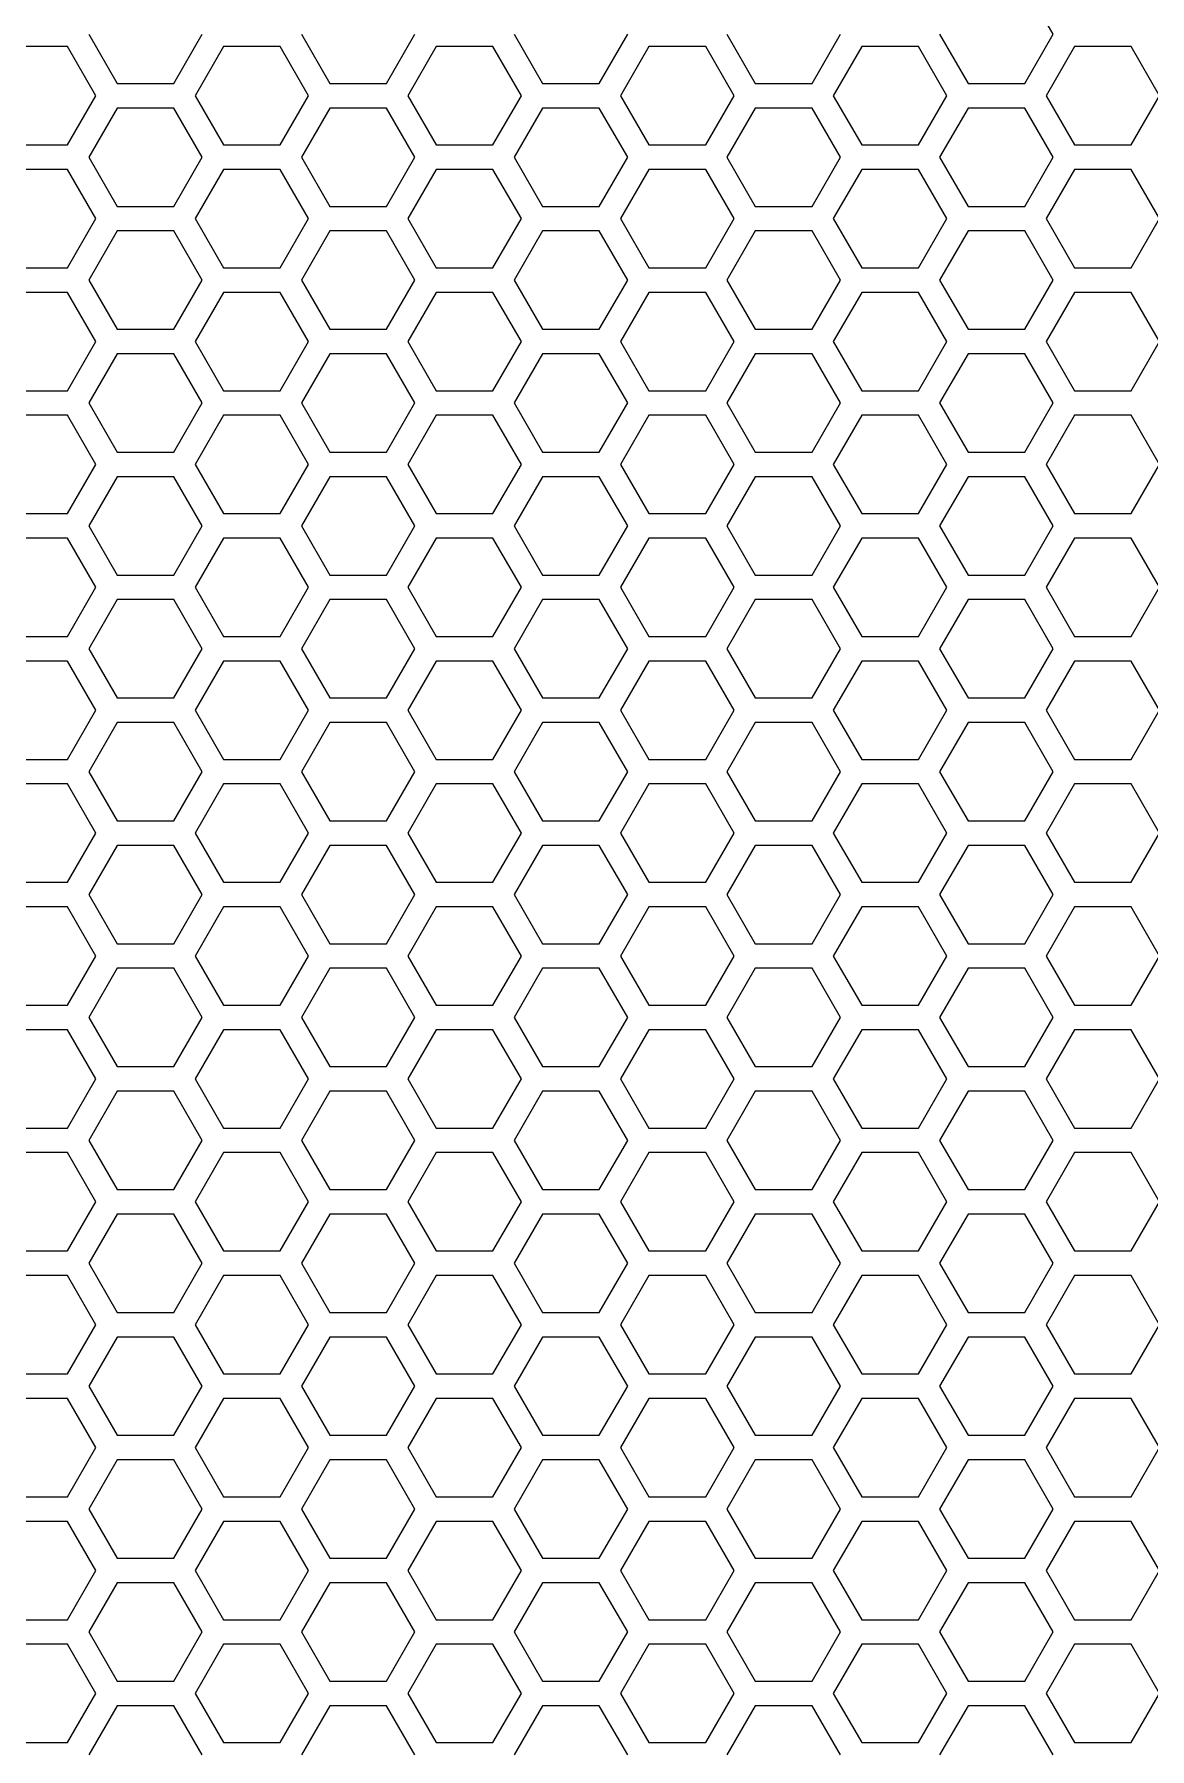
# Model space of a CAD drawing. Header units: millimetres. Extents: x 0 to 62, y -17 to 201.
# Drawn here: x 22.8 to 31.88, y 50.65 to 64.6 of the extents above; entities that cross this region are included whole.
import ezdxf

# ---------------------------------------------------------------- set-up
doc = ezdxf.new("R2010")
doc.units = ezdxf.units.MM

msp = doc.modelspace()

# ---------------------------------------------------------------- linework, layer by layer
at = {"color": 0, "lineweight": 18}
for p, q in [((31.096, 64.6), (30.865, 65)), ((23.244, 64.6), (23.475, 64.2)), ((23.937, 64.2), (24.168, 64.6)), ((24.976, 64.6), (25.207, 64.2)), ((25.669, 64.2), (25.9, 64.6)), ((26.708, 64.6), (26.939, 64.2)), ((27.401, 64.2), (27.632, 64.6)), ((28.44, 64.6), (28.671, 64.2)), ((29.133, 64.2), (29.364, 64.6)), ((30.172, 64.6), (30.403, 64.2)), ((30.865, 64.2), (31.096, 64.6)), ((23.071, 64.5), (22.609, 64.5)), ((23.302, 64.1), (23.071, 64.5)), ((24.341, 64.5), (24.11, 64.1)), ((24.803, 64.5), (24.341, 64.5)), ((25.034, 64.1), (24.803, 64.5)), ((26.073, 64.5), (25.842, 64.1)), ((26.535, 64.5), (26.073, 64.5)), ((26.766, 64.1), (26.535, 64.5)), ((27.805, 64.5), (27.574, 64.1)), ((28.267, 64.5), (27.805, 64.5)), ((28.498, 64.1), (28.267, 64.5)), ((29.537, 64.5), (29.306, 64.1)), ((29.999, 64.5), (29.537, 64.5)), ((30.23, 64.1), (29.999, 64.5)), ((31.269, 64.5), (31.038, 64.1)), ((31.731, 64.5), (31.269, 64.5)), ((31.962, 64.1), (31.731, 64.5)), ((23.475, 64.2), (23.937, 64.2)), ((25.207, 64.2), (25.669, 64.2)), ((26.939, 64.2), (27.401, 64.2)), ((28.671, 64.2), (29.133, 64.2)), ((30.403, 64.2), (30.865, 64.2)), ((23.071, 63.7), (23.302, 64.1)), ((24.11, 64.1), (24.341, 63.7)), ((24.803, 63.7), (25.034, 64.1)), ((25.842, 64.1), (26.073, 63.7)), ((26.535, 63.7), (26.766, 64.1)), ((27.574, 64.1), (27.805, 63.7)), ((28.267, 63.7), (28.498, 64.1)), ((29.306, 64.1), (29.537, 63.7)), ((29.999, 63.7), (30.23, 64.1)), ((31.038, 64.1), (31.269, 63.7)), ((31.731, 63.7), (31.962, 64.1)), ((23.475, 64), (23.244, 63.6)), ((23.937, 64), (23.475, 64)), ((24.168, 63.6), (23.937, 64)), ((25.207, 64), (24.976, 63.6)), ((25.669, 64), (25.207, 64)), ((25.9, 63.6), (25.669, 64)), ((26.939, 64), (26.708, 63.6)), ((27.401, 64), (26.939, 64)), ((27.632, 63.6), (27.401, 64)), ((28.671, 64), (28.44, 63.6)), ((29.133, 64), (28.671, 64)), ((29.364, 63.6), (29.133, 64)), ((30.403, 64), (30.172, 63.6)), ((30.865, 64), (30.403, 64)), ((31.096, 63.6), (30.865, 64)), ((22.609, 63.7), (23.071, 63.7)), ((24.341, 63.7), (24.803, 63.7)), ((26.073, 63.7), (26.535, 63.7)), ((27.805, 63.7), (28.267, 63.7)), ((29.537, 63.7), (29.999, 63.7)), ((31.269, 63.7), (31.731, 63.7)), ((23.071, 63.5), (22.609, 63.5)), ((23.302, 63.1), (23.071, 63.5)), ((23.244, 63.6), (23.475, 63.2)), ((23.937, 63.2), (24.168, 63.6)), ((24.341, 63.5), (24.11, 63.1)), ((24.803, 63.5), (24.341, 63.5)), ((25.034, 63.1), (24.803, 63.5)), ((24.976, 63.6), (25.207, 63.2)), ((25.669, 63.2), (25.9, 63.6)), ((26.073, 63.5), (25.842, 63.1)), ((26.535, 63.5), (26.073, 63.5)), ((26.766, 63.1), (26.535, 63.5)), ((26.708, 63.6), (26.939, 63.2)), ((27.401, 63.2), (27.632, 63.6)), ((27.805, 63.5), (27.574, 63.1)), ((28.267, 63.5), (27.805, 63.5)), ((28.498, 63.1), (28.267, 63.5)), ((28.44, 63.6), (28.671, 63.2)), ((29.133, 63.2), (29.364, 63.6)), ((29.537, 63.5), (29.306, 63.1)), ((29.999, 63.5), (29.537, 63.5)), ((30.23, 63.1), (29.999, 63.5)), ((30.172, 63.6), (30.403, 63.2)), ((30.865, 63.2), (31.096, 63.6)), ((31.269, 63.5), (31.038, 63.1)), ((31.731, 63.5), (31.269, 63.5)), ((31.962, 63.1), (31.731, 63.5)), ((23.475, 63.2), (23.937, 63.2)), ((25.207, 63.2), (25.669, 63.2)), ((26.939, 63.2), (27.401, 63.2)), ((28.671, 63.2), (29.133, 63.2)), ((30.403, 63.2), (30.865, 63.2)), ((23.071, 62.7), (23.302, 63.1)), ((24.11, 63.1), (24.341, 62.7)), ((24.803, 62.7), (25.034, 63.1)), ((25.842, 63.1), (26.073, 62.7)), ((26.535, 62.7), (26.766, 63.1)), ((27.574, 63.1), (27.805, 62.7)), ((28.267, 62.7), (28.498, 63.1)), ((29.306, 63.1), (29.537, 62.7)), ((29.999, 62.7), (30.23, 63.1)), ((31.038, 63.1), (31.269, 62.7)), ((31.731, 62.7), (31.962, 63.1)), ((23.475, 63), (23.244, 62.6)), ((23.937, 63), (23.475, 63)), ((24.168, 62.6), (23.937, 63)), ((25.207, 63), (24.976, 62.6)), ((25.669, 63), (25.207, 63)), ((25.9, 62.6), (25.669, 63)), ((26.939, 63), (26.708, 62.6)), ((27.401, 63), (26.939, 63)), ((27.632, 62.6), (27.401, 63)), ((28.671, 63), (28.44, 62.6)), ((29.133, 63), (28.671, 63)), ((29.364, 62.6), (29.133, 63)), ((30.403, 63), (30.172, 62.6)), ((30.865, 63), (30.403, 63)), ((31.096, 62.6), (30.865, 63)), ((22.609, 62.7), (23.071, 62.7)), ((24.341, 62.7), (24.803, 62.7)), ((26.073, 62.7), (26.535, 62.7)), ((27.805, 62.7), (28.267, 62.7)), ((29.537, 62.7), (29.999, 62.7)), ((31.269, 62.7), (31.731, 62.7)), ((23.071, 62.5), (22.609, 62.5)), ((23.302, 62.1), (23.071, 62.5)), ((23.244, 62.6), (23.475, 62.2)), ((23.937, 62.2), (24.168, 62.6)), ((24.341, 62.5), (24.11, 62.1)), ((24.803, 62.5), (24.341, 62.5)), ((25.034, 62.1), (24.803, 62.5)), ((24.976, 62.6), (25.207, 62.2)), ((25.669, 62.2), (25.9, 62.6)), ((26.073, 62.5), (25.842, 62.1)), ((26.535, 62.5), (26.073, 62.5)), ((26.766, 62.1), (26.535, 62.5)), ((26.708, 62.6), (26.939, 62.2)), ((27.401, 62.2), (27.632, 62.6)), ((27.805, 62.5), (27.574, 62.1)), ((28.267, 62.5), (27.805, 62.5)), ((28.498, 62.1), (28.267, 62.5)), ((28.44, 62.6), (28.671, 62.2)), ((29.133, 62.2), (29.364, 62.6)), ((29.537, 62.5), (29.306, 62.1)), ((29.999, 62.5), (29.537, 62.5)), ((30.23, 62.1), (29.999, 62.5)), ((30.172, 62.6), (30.403, 62.2)), ((30.865, 62.2), (31.096, 62.6)), ((31.269, 62.5), (31.038, 62.1)), ((31.731, 62.5), (31.269, 62.5)), ((31.962, 62.1), (31.731, 62.5)), ((23.071, 61.7), (23.302, 62.1)), ((23.475, 62.2), (23.937, 62.2)), ((24.11, 62.1), (24.341, 61.7)), ((24.803, 61.7), (25.034, 62.1)), ((25.207, 62.2), (25.669, 62.2)), ((25.842, 62.1), (26.073, 61.7)), ((26.535, 61.7), (26.766, 62.1)), ((26.939, 62.2), (27.401, 62.2)), ((27.574, 62.1), (27.805, 61.7)), ((28.267, 61.7), (28.498, 62.1)), ((28.671, 62.2), (29.133, 62.2)), ((29.306, 62.1), (29.537, 61.7)), ((29.999, 61.7), (30.23, 62.1)), ((30.403, 62.2), (30.865, 62.2)), ((31.038, 62.1), (31.269, 61.7)), ((31.731, 61.7), (31.962, 62.1)), ((23.475, 62), (23.244, 61.6)), ((23.937, 62), (23.475, 62)), ((24.168, 61.6), (23.937, 62)), ((25.207, 62), (24.976, 61.6)), ((25.669, 62), (25.207, 62)), ((25.9, 61.6), (25.669, 62)), ((26.939, 62), (26.708, 61.6)), ((27.401, 62), (26.939, 62)), ((27.632, 61.6), (27.401, 62)), ((28.671, 62), (28.44, 61.6)), ((29.133, 62), (28.671, 62)), ((29.364, 61.6), (29.133, 62)), ((30.403, 62), (30.172, 61.6)), ((30.865, 62), (30.403, 62)), ((31.096, 61.6), (30.865, 62)), ((22.609, 61.7), (23.071, 61.7)), ((24.341, 61.7), (24.803, 61.7)), ((26.073, 61.7), (26.535, 61.7)), ((27.805, 61.7), (28.267, 61.7)), ((29.537, 61.7), (29.999, 61.7)), ((31.269, 61.7), (31.731, 61.7)), ((23.244, 61.6), (23.475, 61.2)), ((23.937, 61.2), (24.168, 61.6)), ((24.976, 61.6), (25.207, 61.2)), ((25.669, 61.2), (25.9, 61.6)), ((26.708, 61.6), (26.939, 61.2)), ((27.401, 61.2), (27.632, 61.6)), ((28.44, 61.6), (28.671, 61.2)), ((29.133, 61.2), (29.364, 61.6)), ((30.172, 61.6), (30.403, 61.2)), ((30.865, 61.2), (31.096, 61.6)), ((23.071, 61.5), (22.609, 61.5)), ((23.302, 61.1), (23.071, 61.5)), ((24.341, 61.5), (24.11, 61.1)), ((24.803, 61.5), (24.341, 61.5)), ((25.034, 61.1), (24.803, 61.5)), ((26.073, 61.5), (25.842, 61.1)), ((26.535, 61.5), (26.073, 61.5)), ((26.766, 61.1), (26.535, 61.5)), ((27.805, 61.5), (27.574, 61.1)), ((28.267, 61.5), (27.805, 61.5)), ((28.498, 61.1), (28.267, 61.5)), ((29.537, 61.5), (29.306, 61.1)), ((29.999, 61.5), (29.537, 61.5)), ((30.23, 61.1), (29.999, 61.5)), ((31.269, 61.5), (31.038, 61.1)), ((31.731, 61.5), (31.269, 61.5)), ((31.962, 61.1), (31.731, 61.5)), ((23.475, 61.2), (23.937, 61.2)), ((25.207, 61.2), (25.669, 61.2)), ((26.939, 61.2), (27.401, 61.2)), ((28.671, 61.2), (29.133, 61.2)), ((30.403, 61.2), (30.865, 61.2)), ((23.071, 60.7), (23.302, 61.1)), ((23.475, 61), (23.244, 60.6)), ((23.937, 61), (23.475, 61)), ((24.168, 60.6), (23.937, 61)), ((24.11, 61.1), (24.341, 60.7)), ((24.803, 60.7), (25.034, 61.1)), ((25.207, 61), (24.976, 60.6)), ((25.669, 61), (25.207, 61)), ((25.9, 60.6), (25.669, 61)), ((25.842, 61.1), (26.073, 60.7)), ((26.535, 60.7), (26.766, 61.1)), ((26.939, 61), (26.708, 60.6)), ((27.401, 61), (26.939, 61)), ((27.632, 60.6), (27.401, 61)), ((27.574, 61.1), (27.805, 60.7)), ((28.267, 60.7), (28.498, 61.1)), ((28.671, 61), (28.44, 60.6)), ((29.133, 61), (28.671, 61)), ((29.364, 60.6), (29.133, 61)), ((29.306, 61.1), (29.537, 60.7)), ((29.999, 60.7), (30.23, 61.1)), ((30.403, 61), (30.172, 60.6)), ((30.865, 61), (30.403, 61)), ((31.096, 60.6), (30.865, 61)), ((31.038, 61.1), (31.269, 60.7)), ((31.731, 60.7), (31.962, 61.1)), ((22.609, 60.7), (23.071, 60.7)), ((24.341, 60.7), (24.803, 60.7)), ((26.073, 60.7), (26.535, 60.7)), ((27.805, 60.7), (28.267, 60.7)), ((29.537, 60.7), (29.999, 60.7)), ((31.269, 60.7), (31.731, 60.7)), ((23.244, 60.6), (23.475, 60.2)), ((23.937, 60.2), (24.168, 60.6)), ((24.976, 60.6), (25.207, 60.2)), ((25.669, 60.2), (25.9, 60.6)), ((26.708, 60.6), (26.939, 60.2)), ((27.401, 60.2), (27.632, 60.6)), ((28.44, 60.6), (28.671, 60.2)), ((29.133, 60.2), (29.364, 60.6)), ((30.172, 60.6), (30.403, 60.2)), ((30.865, 60.2), (31.096, 60.6)), ((23.071, 60.5), (22.609, 60.5)), ((23.302, 60.1), (23.071, 60.5)), ((24.341, 60.5), (24.11, 60.1)), ((24.803, 60.5), (24.341, 60.5)), ((25.034, 60.1), (24.803, 60.5)), ((26.073, 60.5), (25.842, 60.1)), ((26.535, 60.5), (26.073, 60.5)), ((26.766, 60.1), (26.535, 60.5)), ((27.805, 60.5), (27.574, 60.1)), ((28.267, 60.5), (27.805, 60.5)), ((28.498, 60.1), (28.267, 60.5)), ((29.537, 60.5), (29.306, 60.1)), ((29.999, 60.5), (29.537, 60.5)), ((30.23, 60.1), (29.999, 60.5)), ((31.269, 60.5), (31.038, 60.1)), ((31.731, 60.5), (31.269, 60.5)), ((31.962, 60.1), (31.731, 60.5)), ((23.475, 60.2), (23.937, 60.2)), ((25.207, 60.2), (25.669, 60.2)), ((26.939, 60.2), (27.401, 60.2)), ((28.671, 60.2), (29.133, 60.2)), ((30.403, 60.2), (30.865, 60.2)), ((23.071, 59.7), (23.302, 60.1)), ((23.475, 60), (23.244, 59.6)), ((23.937, 60), (23.475, 60)), ((24.168, 59.6), (23.937, 60)), ((24.11, 60.1), (24.341, 59.7)), ((24.803, 59.7), (25.034, 60.1)), ((25.207, 60), (24.976, 59.6)), ((25.669, 60), (25.207, 60)), ((25.9, 59.6), (25.669, 60)), ((25.842, 60.1), (26.073, 59.7)), ((26.535, 59.7), (26.766, 60.1)), ((26.939, 60), (26.708, 59.6)), ((27.401, 60), (26.939, 60)), ((27.632, 59.6), (27.401, 60)), ((27.574, 60.1), (27.805, 59.7)), ((28.267, 59.7), (28.498, 60.1)), ((28.671, 60), (28.44, 59.6)), ((29.133, 60), (28.671, 60)), ((29.364, 59.6), (29.133, 60)), ((29.306, 60.1), (29.537, 59.7)), ((29.999, 59.7), (30.23, 60.1)), ((30.403, 60), (30.172, 59.6)), ((30.865, 60), (30.403, 60)), ((31.096, 59.6), (30.865, 60)), ((31.038, 60.1), (31.269, 59.7)), ((31.731, 59.7), (31.962, 60.1)), ((22.609, 59.7), (23.071, 59.7)), ((23.244, 59.6), (23.475, 59.2)), ((23.937, 59.2), (24.168, 59.6)), ((24.341, 59.7), (24.803, 59.7)), ((24.976, 59.6), (25.207, 59.2)), ((25.669, 59.2), (25.9, 59.6)), ((26.073, 59.7), (26.535, 59.7)), ((26.708, 59.6), (26.939, 59.2)), ((27.401, 59.2), (27.632, 59.6)), ((27.805, 59.7), (28.267, 59.7)), ((28.44, 59.6), (28.671, 59.2)), ((29.133, 59.2), (29.364, 59.6)), ((29.537, 59.7), (29.999, 59.7)), ((30.172, 59.6), (30.403, 59.2)), ((30.865, 59.2), (31.096, 59.6)), ((31.269, 59.7), (31.731, 59.7)), ((23.071, 59.5), (22.609, 59.5)), ((23.302, 59.1), (23.071, 59.5)), ((24.341, 59.5), (24.11, 59.1)), ((24.803, 59.5), (24.341, 59.5)), ((25.034, 59.1), (24.803, 59.5)), ((26.073, 59.5), (25.842, 59.1)), ((26.535, 59.5), (26.073, 59.5)), ((26.766, 59.1), (26.535, 59.5)), ((27.805, 59.5), (27.574, 59.1)), ((28.267, 59.5), (27.805, 59.5)), ((28.498, 59.1), (28.267, 59.5)), ((29.537, 59.5), (29.306, 59.1)), ((29.999, 59.5), (29.537, 59.5)), ((30.23, 59.1), (29.999, 59.5)), ((31.269, 59.5), (31.038, 59.1)), ((31.731, 59.5), (31.269, 59.5)), ((31.962, 59.1), (31.731, 59.5)), ((23.475, 59.2), (23.937, 59.2)), ((25.207, 59.2), (25.669, 59.2)), ((26.939, 59.2), (27.401, 59.2)), ((28.671, 59.2), (29.133, 59.2)), ((30.403, 59.2), (30.865, 59.2)), ((23.071, 58.7), (23.302, 59.1)), ((24.11, 59.1), (24.341, 58.7)), ((24.803, 58.7), (25.034, 59.1)), ((25.842, 59.1), (26.073, 58.7)), ((26.535, 58.7), (26.766, 59.1)), ((27.574, 59.1), (27.805, 58.7)), ((28.267, 58.7), (28.498, 59.1)), ((29.306, 59.1), (29.537, 58.7)), ((29.999, 58.7), (30.23, 59.1)), ((31.038, 59.1), (31.269, 58.7)), ((31.731, 58.7), (31.962, 59.1)), ((23.475, 59), (23.244, 58.6)), ((23.937, 59), (23.475, 59)), ((24.168, 58.6), (23.937, 59)), ((25.207, 59), (24.976, 58.6)), ((25.669, 59), (25.207, 59)), ((25.9, 58.6), (25.669, 59)), ((26.939, 59), (26.708, 58.6)), ((27.401, 59), (26.939, 59)), ((27.632, 58.6), (27.401, 59)), ((28.671, 59), (28.44, 58.6)), ((29.133, 59), (28.671, 59)), ((29.364, 58.6), (29.133, 59)), ((30.403, 59), (30.172, 58.6)), ((30.865, 59), (30.403, 59)), ((31.096, 58.6), (30.865, 59)), ((22.609, 58.7), (23.071, 58.7)), ((23.244, 58.6), (23.475, 58.2)), ((23.937, 58.2), (24.168, 58.6)), ((24.341, 58.7), (24.803, 58.7)), ((24.976, 58.6), (25.207, 58.2)), ((25.669, 58.2), (25.9, 58.6)), ((26.073, 58.7), (26.535, 58.7)), ((26.708, 58.6), (26.939, 58.2)), ((27.401, 58.2), (27.632, 58.6)), ((27.805, 58.7), (28.267, 58.7)), ((28.44, 58.6), (28.671, 58.2)), ((29.133, 58.2), (29.364, 58.6)), ((29.537, 58.7), (29.999, 58.7)), ((30.172, 58.6), (30.403, 58.2)), ((30.865, 58.2), (31.096, 58.6)), ((31.269, 58.7), (31.731, 58.7)), ((23.071, 58.5), (22.609, 58.5)), ((23.302, 58.1), (23.071, 58.5)), ((24.341, 58.5), (24.11, 58.1)), ((24.803, 58.5), (24.341, 58.5)), ((25.034, 58.1), (24.803, 58.5)), ((26.073, 58.5), (25.842, 58.1)), ((26.535, 58.5), (26.073, 58.5)), ((26.766, 58.1), (26.535, 58.5)), ((27.805, 58.5), (27.574, 58.1)), ((28.267, 58.5), (27.805, 58.5)), ((28.498, 58.1), (28.267, 58.5)), ((29.537, 58.5), (29.306, 58.1)), ((29.999, 58.5), (29.537, 58.5)), ((30.23, 58.1), (29.999, 58.5)), ((31.269, 58.5), (31.038, 58.1)), ((31.731, 58.5), (31.269, 58.5)), ((31.962, 58.1), (31.731, 58.5)), ((23.475, 58.2), (23.937, 58.2)), ((25.207, 58.2), (25.669, 58.2)), ((26.939, 58.2), (27.401, 58.2)), ((28.671, 58.2), (29.133, 58.2)), ((30.403, 58.2), (30.865, 58.2)), ((23.071, 57.7), (23.302, 58.1)), ((24.11, 58.1), (24.341, 57.7)), ((24.803, 57.7), (25.034, 58.1)), ((25.842, 58.1), (26.073, 57.7)), ((26.535, 57.7), (26.766, 58.1)), ((27.574, 58.1), (27.805, 57.7)), ((28.267, 57.7), (28.498, 58.1)), ((29.306, 58.1), (29.537, 57.7)), ((29.999, 57.7), (30.23, 58.1)), ((31.038, 58.1), (31.269, 57.7)), ((31.731, 57.7), (31.962, 58.1)), ((23.475, 58), (23.244, 57.6)), ((23.937, 58), (23.475, 58)), ((24.168, 57.6), (23.937, 58)), ((25.207, 58), (24.976, 57.6)), ((25.669, 58), (25.207, 58)), ((25.9, 57.6), (25.669, 58)), ((26.939, 58), (26.708, 57.6)), ((27.401, 58), (26.939, 58)), ((27.632, 57.6), (27.401, 58)), ((28.671, 58), (28.44, 57.6)), ((29.133, 58), (28.671, 58)), ((29.364, 57.6), (29.133, 58)), ((30.403, 58), (30.172, 57.6)), ((30.865, 58), (30.403, 58)), ((31.096, 57.6), (30.865, 58)), ((22.609, 57.7), (23.071, 57.7)), ((24.341, 57.7), (24.803, 57.7)), ((26.073, 57.7), (26.535, 57.7)), ((27.805, 57.7), (28.267, 57.7)), ((29.537, 57.7), (29.999, 57.7)), ((31.269, 57.7), (31.731, 57.7)), ((23.071, 57.5), (22.609, 57.5)), ((23.302, 57.1), (23.071, 57.5)), ((23.244, 57.6), (23.475, 57.2)), ((23.937, 57.2), (24.168, 57.6)), ((24.341, 57.5), (24.11, 57.1)), ((24.803, 57.5), (24.341, 57.5)), ((25.034, 57.1), (24.803, 57.5)), ((24.976, 57.6), (25.207, 57.2)), ((25.669, 57.2), (25.9, 57.6)), ((26.073, 57.5), (25.842, 57.1)), ((26.535, 57.5), (26.073, 57.5)), ((26.766, 57.1), (26.535, 57.5)), ((26.708, 57.6), (26.939, 57.2)), ((27.401, 57.2), (27.632, 57.6)), ((27.805, 57.5), (27.574, 57.1)), ((28.267, 57.5), (27.805, 57.5)), ((28.498, 57.1), (28.267, 57.5)), ((28.44, 57.6), (28.671, 57.2)), ((29.133, 57.2), (29.364, 57.6)), ((29.537, 57.5), (29.306, 57.1)), ((29.999, 57.5), (29.537, 57.5)), ((30.23, 57.1), (29.999, 57.5)), ((30.172, 57.6), (30.403, 57.2)), ((30.865, 57.2), (31.096, 57.6)), ((31.269, 57.5), (31.038, 57.1)), ((31.731, 57.5), (31.269, 57.5)), ((31.962, 57.1), (31.731, 57.5)), ((23.475, 57.2), (23.937, 57.2)), ((25.207, 57.2), (25.669, 57.2)), ((26.939, 57.2), (27.401, 57.2)), ((28.671, 57.2), (29.133, 57.2)), ((30.403, 57.2), (30.865, 57.2)), ((23.071, 56.7), (23.302, 57.1)), ((24.11, 57.1), (24.341, 56.7)), ((24.803, 56.7), (25.034, 57.1)), ((25.842, 57.1), (26.073, 56.7)), ((26.535, 56.7), (26.766, 57.1)), ((27.574, 57.1), (27.805, 56.7)), ((28.267, 56.7), (28.498, 57.1)), ((29.306, 57.1), (29.537, 56.7)), ((29.999, 56.7), (30.23, 57.1)), ((31.038, 57.1), (31.269, 56.7)), ((31.731, 56.7), (31.962, 57.1)), ((23.475, 57), (23.244, 56.6)), ((23.937, 57), (23.475, 57)), ((24.168, 56.6), (23.937, 57)), ((25.207, 57), (24.976, 56.6)), ((25.669, 57), (25.207, 57)), ((25.9, 56.6), (25.669, 57)), ((26.939, 57), (26.708, 56.6)), ((27.401, 57), (26.939, 57)), ((27.632, 56.6), (27.401, 57)), ((28.671, 57), (28.44, 56.6)), ((29.133, 57), (28.671, 57)), ((29.364, 56.6), (29.133, 57)), ((30.403, 57), (30.172, 56.6)), ((30.865, 57), (30.403, 57)), ((31.096, 56.6), (30.865, 57)), ((22.609, 56.7), (23.071, 56.7)), ((24.341, 56.7), (24.803, 56.7)), ((26.073, 56.7), (26.535, 56.7)), ((27.805, 56.7), (28.267, 56.7)), ((29.537, 56.7), (29.999, 56.7)), ((31.269, 56.7), (31.731, 56.7)), ((23.071, 56.5), (22.609, 56.5)), ((23.302, 56.1), (23.071, 56.5)), ((23.244, 56.6), (23.475, 56.2)), ((23.937, 56.2), (24.168, 56.6)), ((24.341, 56.5), (24.11, 56.1)), ((24.803, 56.5), (24.341, 56.5)), ((25.034, 56.1), (24.803, 56.5)), ((24.976, 56.6), (25.207, 56.2)), ((25.669, 56.2), (25.9, 56.6)), ((26.073, 56.5), (25.842, 56.1)), ((26.535, 56.5), (26.073, 56.5)), ((26.766, 56.1), (26.535, 56.5)), ((26.708, 56.6), (26.939, 56.2)), ((27.401, 56.2), (27.632, 56.6)), ((27.805, 56.5), (27.574, 56.1)), ((28.267, 56.5), (27.805, 56.5)), ((28.498, 56.1), (28.267, 56.5)), ((28.44, 56.6), (28.671, 56.2)), ((29.133, 56.2), (29.364, 56.6)), ((29.537, 56.5), (29.306, 56.1)), ((29.999, 56.5), (29.537, 56.5)), ((30.23, 56.1), (29.999, 56.5)), ((30.172, 56.6), (30.403, 56.2)), ((30.865, 56.2), (31.096, 56.6)), ((31.269, 56.5), (31.038, 56.1)), ((31.731, 56.5), (31.269, 56.5)), ((31.962, 56.1), (31.731, 56.5)), ((23.071, 55.7), (23.302, 56.1)), ((23.475, 56.2), (23.937, 56.2)), ((24.11, 56.1), (24.341, 55.7)), ((24.803, 55.7), (25.034, 56.1)), ((25.207, 56.2), (25.669, 56.2)), ((25.842, 56.1), (26.073, 55.7)), ((26.535, 55.7), (26.766, 56.1)), ((26.939, 56.2), (27.401, 56.2)), ((27.574, 56.1), (27.805, 55.7)), ((28.267, 55.7), (28.498, 56.1)), ((28.671, 56.2), (29.133, 56.2)), ((29.306, 56.1), (29.537, 55.7)), ((29.999, 55.7), (30.23, 56.1)), ((30.403, 56.2), (30.865, 56.2)), ((31.038, 56.1), (31.269, 55.7)), ((31.731, 55.7), (31.962, 56.1)), ((23.475, 56), (23.244, 55.6)), ((23.937, 56), (23.475, 56)), ((24.168, 55.6), (23.937, 56)), ((25.207, 56), (24.976, 55.6)), ((25.669, 56), (25.207, 56)), ((25.9, 55.6), (25.669, 56)), ((26.939, 56), (26.708, 55.6)), ((27.401, 56), (26.939, 56)), ((27.632, 55.6), (27.401, 56)), ((28.671, 56), (28.44, 55.6)), ((29.133, 56), (28.671, 56)), ((29.364, 55.6), (29.133, 56)), ((30.403, 56), (30.172, 55.6)), ((30.865, 56), (30.403, 56)), ((31.096, 55.6), (30.865, 56)), ((22.609, 55.7), (23.071, 55.7)), ((24.341, 55.7), (24.803, 55.7)), ((26.073, 55.7), (26.535, 55.7)), ((27.805, 55.7), (28.267, 55.7)), ((29.537, 55.7), (29.999, 55.7)), ((31.269, 55.7), (31.731, 55.7)), ((23.244, 55.6), (23.475, 55.2)), ((23.937, 55.2), (24.168, 55.6)), ((24.976, 55.6), (25.207, 55.2)), ((25.669, 55.2), (25.9, 55.6)), ((26.708, 55.6), (26.939, 55.2)), ((27.401, 55.2), (27.632, 55.6)), ((28.44, 55.6), (28.671, 55.2)), ((29.133, 55.2), (29.364, 55.6)), ((30.172, 55.6), (30.403, 55.2)), ((30.865, 55.2), (31.096, 55.6)), ((23.071, 55.5), (22.609, 55.5)), ((23.302, 55.1), (23.071, 55.5)), ((24.341, 55.5), (24.11, 55.1)), ((24.803, 55.5), (24.341, 55.5)), ((25.034, 55.1), (24.803, 55.5)), ((26.073, 55.5), (25.842, 55.1)), ((26.535, 55.5), (26.073, 55.5)), ((26.766, 55.1), (26.535, 55.5)), ((27.805, 55.5), (27.574, 55.1)), ((28.267, 55.5), (27.805, 55.5)), ((28.498, 55.1), (28.267, 55.5)), ((29.537, 55.5), (29.306, 55.1)), ((29.999, 55.5), (29.537, 55.5)), ((30.23, 55.1), (29.999, 55.5)), ((31.269, 55.5), (31.038, 55.1)), ((31.731, 55.5), (31.269, 55.5)), ((31.962, 55.1), (31.731, 55.5)), ((23.475, 55.2), (23.937, 55.2)), ((25.207, 55.2), (25.669, 55.2)), ((26.939, 55.2), (27.401, 55.2)), ((28.671, 55.2), (29.133, 55.2)), ((30.403, 55.2), (30.865, 55.2)), ((23.071, 54.7), (23.302, 55.1)), ((23.475, 55), (23.244, 54.6)), ((23.937, 55), (23.475, 55)), ((24.168, 54.6), (23.937, 55)), ((24.11, 55.1), (24.341, 54.7)), ((24.803, 54.7), (25.034, 55.1)), ((25.207, 55), (24.976, 54.6)), ((25.669, 55), (25.207, 55)), ((25.9, 54.6), (25.669, 55)), ((25.842, 55.1), (26.073, 54.7)), ((26.535, 54.7), (26.766, 55.1)), ((26.939, 55), (26.708, 54.6)), ((27.401, 55), (26.939, 55)), ((27.632, 54.6), (27.401, 55)), ((27.574, 55.1), (27.805, 54.7)), ((28.267, 54.7), (28.498, 55.1)), ((28.671, 55), (28.44, 54.6)), ((29.133, 55), (28.671, 55)), ((29.364, 54.6), (29.133, 55)), ((29.306, 55.1), (29.537, 54.7)), ((29.999, 54.7), (30.23, 55.1)), ((30.403, 55), (30.172, 54.6)), ((30.865, 55), (30.403, 55)), ((31.096, 54.6), (30.865, 55)), ((31.038, 55.1), (31.269, 54.7)), ((31.731, 54.7), (31.962, 55.1)), ((22.609, 54.7), (23.071, 54.7)), ((24.341, 54.7), (24.803, 54.7)), ((26.073, 54.7), (26.535, 54.7)), ((27.805, 54.7), (28.267, 54.7)), ((29.537, 54.7), (29.999, 54.7)), ((31.269, 54.7), (31.731, 54.7)), ((23.244, 54.6), (23.475, 54.2)), ((23.937, 54.2), (24.168, 54.6)), ((24.976, 54.6), (25.207, 54.2)), ((25.669, 54.2), (25.9, 54.6)), ((26.708, 54.6), (26.939, 54.2)), ((27.401, 54.2), (27.632, 54.6)), ((28.44, 54.6), (28.671, 54.2)), ((29.133, 54.2), (29.364, 54.6)), ((30.172, 54.6), (30.403, 54.2)), ((30.865, 54.2), (31.096, 54.6)), ((23.071, 54.5), (22.609, 54.5)), ((23.302, 54.1), (23.071, 54.5)), ((24.341, 54.5), (24.11, 54.1)), ((24.803, 54.5), (24.341, 54.5)), ((25.034, 54.1), (24.803, 54.5)), ((26.073, 54.5), (25.842, 54.1)), ((26.535, 54.5), (26.073, 54.5)), ((26.766, 54.1), (26.535, 54.5)), ((27.805, 54.5), (27.574, 54.1)), ((28.267, 54.5), (27.805, 54.5)), ((28.498, 54.1), (28.267, 54.5)), ((29.537, 54.5), (29.306, 54.1)), ((29.999, 54.5), (29.537, 54.5)), ((30.23, 54.1), (29.999, 54.5)), ((31.269, 54.5), (31.038, 54.1)), ((31.731, 54.5), (31.269, 54.5)), ((31.962, 54.1), (31.731, 54.5)), ((23.475, 54.2), (23.937, 54.2)), ((25.207, 54.2), (25.669, 54.2)), ((26.939, 54.2), (27.401, 54.2)), ((28.671, 54.2), (29.133, 54.2)), ((30.403, 54.2), (30.865, 54.2)), ((23.071, 53.7), (23.302, 54.1)), ((23.475, 54), (23.244, 53.6)), ((23.937, 54), (23.475, 54)), ((24.168, 53.6), (23.937, 54)), ((24.11, 54.1), (24.341, 53.7)), ((24.803, 53.7), (25.034, 54.1)), ((25.207, 54), (24.976, 53.6)), ((25.669, 54), (25.207, 54)), ((25.9, 53.6), (25.669, 54)), ((25.842, 54.1), (26.073, 53.7)), ((26.535, 53.7), (26.766, 54.1)), ((26.939, 54), (26.708, 53.6)), ((27.401, 54), (26.939, 54)), ((27.632, 53.6), (27.401, 54)), ((27.574, 54.1), (27.805, 53.7)), ((28.267, 53.7), (28.498, 54.1)), ((28.671, 54), (28.44, 53.6)), ((29.133, 54), (28.671, 54)), ((29.364, 53.6), (29.133, 54)), ((29.306, 54.1), (29.537, 53.7)), ((29.999, 53.7), (30.23, 54.1)), ((30.403, 54), (30.172, 53.6)), ((30.865, 54), (30.403, 54)), ((31.096, 53.6), (30.865, 54)), ((31.038, 54.1), (31.269, 53.7)), ((31.731, 53.7), (31.962, 54.1)), ((22.609, 53.7), (23.071, 53.7)), ((23.244, 53.6), (23.475, 53.2)), ((23.937, 53.2), (24.168, 53.6)), ((24.341, 53.7), (24.803, 53.7)), ((24.976, 53.6), (25.207, 53.2)), ((25.669, 53.2), (25.9, 53.6)), ((26.073, 53.7), (26.535, 53.7)), ((26.708, 53.6), (26.939, 53.2)), ((27.401, 53.2), (27.632, 53.6)), ((27.805, 53.7), (28.267, 53.7)), ((28.44, 53.6), (28.671, 53.2)), ((29.133, 53.2), (29.364, 53.6)), ((29.537, 53.7), (29.999, 53.7)), ((30.172, 53.6), (30.403, 53.2)), ((30.865, 53.2), (31.096, 53.6)), ((31.269, 53.7), (31.731, 53.7)), ((23.071, 53.5), (22.609, 53.5)), ((23.302, 53.1), (23.071, 53.5)), ((24.341, 53.5), (24.11, 53.1)), ((24.803, 53.5), (24.341, 53.5)), ((25.034, 53.1), (24.803, 53.5)), ((26.073, 53.5), (25.842, 53.1)), ((26.535, 53.5), (26.073, 53.5)), ((26.766, 53.1), (26.535, 53.5)), ((27.805, 53.5), (27.574, 53.1)), ((28.267, 53.5), (27.805, 53.5)), ((28.498, 53.1), (28.267, 53.5)), ((29.537, 53.5), (29.306, 53.1)), ((29.999, 53.5), (29.537, 53.5)), ((30.23, 53.1), (29.999, 53.5)), ((31.269, 53.5), (31.038, 53.1)), ((31.731, 53.5), (31.269, 53.5)), ((31.962, 53.1), (31.731, 53.5)), ((23.475, 53.2), (23.937, 53.2)), ((25.207, 53.2), (25.669, 53.2)), ((26.939, 53.2), (27.401, 53.2)), ((28.671, 53.2), (29.133, 53.2)), ((30.403, 53.2), (30.865, 53.2)), ((23.071, 52.7), (23.302, 53.1)), ((24.11, 53.1), (24.341, 52.7)), ((24.803, 52.7), (25.034, 53.1)), ((25.842, 53.1), (26.073, 52.7)), ((26.535, 52.7), (26.766, 53.1)), ((27.574, 53.1), (27.805, 52.7)), ((28.267, 52.7), (28.498, 53.1)), ((29.306, 53.1), (29.537, 52.7)), ((29.999, 52.7), (30.23, 53.1)), ((31.038, 53.1), (31.269, 52.7)), ((31.731, 52.7), (31.962, 53.1)), ((23.475, 53), (23.244, 52.6)), ((23.937, 53), (23.475, 53)), ((24.168, 52.6), (23.937, 53)), ((25.207, 53), (24.976, 52.6)), ((25.669, 53), (25.207, 53)), ((25.9, 52.6), (25.669, 53)), ((26.939, 53), (26.708, 52.6)), ((27.401, 53), (26.939, 53)), ((27.632, 52.6), (27.401, 53)), ((28.671, 53), (28.44, 52.6)), ((29.133, 53), (28.671, 53)), ((29.364, 52.6), (29.133, 53)), ((30.403, 53), (30.172, 52.6)), ((30.865, 53), (30.403, 53)), ((31.096, 52.6), (30.865, 53)), ((22.609, 52.7), (23.071, 52.7)), ((23.244, 52.6), (23.475, 52.2)), ((23.937, 52.2), (24.168, 52.6)), ((24.341, 52.7), (24.803, 52.7)), ((24.976, 52.6), (25.207, 52.2)), ((25.669, 52.2), (25.9, 52.6)), ((26.073, 52.7), (26.535, 52.7)), ((26.708, 52.6), (26.939, 52.2)), ((27.401, 52.2), (27.632, 52.6)), ((27.805, 52.7), (28.267, 52.7)), ((28.44, 52.6), (28.671, 52.2)), ((29.133, 52.2), (29.364, 52.6)), ((29.537, 52.7), (29.999, 52.7)), ((30.172, 52.6), (30.403, 52.2)), ((30.865, 52.2), (31.096, 52.6)), ((31.269, 52.7), (31.731, 52.7)), ((23.071, 52.5), (22.609, 52.5)), ((23.302, 52.1), (23.071, 52.5)), ((24.341, 52.5), (24.11, 52.1)), ((24.803, 52.5), (24.341, 52.5)), ((25.034, 52.1), (24.803, 52.5)), ((26.073, 52.5), (25.842, 52.1)), ((26.535, 52.5), (26.073, 52.5)), ((26.766, 52.1), (26.535, 52.5)), ((27.805, 52.5), (27.574, 52.1)), ((28.267, 52.5), (27.805, 52.5)), ((28.498, 52.1), (28.267, 52.5)), ((29.537, 52.5), (29.306, 52.1)), ((29.999, 52.5), (29.537, 52.5)), ((30.23, 52.1), (29.999, 52.5)), ((31.269, 52.5), (31.038, 52.1)), ((31.731, 52.5), (31.269, 52.5)), ((31.962, 52.1), (31.731, 52.5)), ((23.475, 52.2), (23.937, 52.2)), ((25.207, 52.2), (25.669, 52.2)), ((26.939, 52.2), (27.401, 52.2)), ((28.671, 52.2), (29.133, 52.2)), ((30.403, 52.2), (30.865, 52.2)), ((23.071, 51.7), (23.302, 52.1)), ((24.11, 52.1), (24.341, 51.7)), ((24.803, 51.7), (25.034, 52.1)), ((25.842, 52.1), (26.073, 51.7)), ((26.535, 51.7), (26.766, 52.1)), ((27.574, 52.1), (27.805, 51.7)), ((28.267, 51.7), (28.498, 52.1)), ((29.306, 52.1), (29.537, 51.7)), ((29.999, 51.7), (30.23, 52.1)), ((31.038, 52.1), (31.269, 51.7)), ((31.731, 51.7), (31.962, 52.1)), ((23.475, 52), (23.244, 51.6)), ((23.937, 52), (23.475, 52)), ((24.168, 51.6), (23.937, 52)), ((25.207, 52), (24.976, 51.6)), ((25.669, 52), (25.207, 52)), ((25.9, 51.6), (25.669, 52)), ((26.939, 52), (26.708, 51.6)), ((27.401, 52), (26.939, 52)), ((27.632, 51.6), (27.401, 52)), ((28.671, 52), (28.44, 51.6)), ((29.133, 52), (28.671, 52)), ((29.364, 51.6), (29.133, 52)), ((30.403, 52), (30.172, 51.6)), ((30.865, 52), (30.403, 52)), ((31.096, 51.6), (30.865, 52)), ((22.609, 51.7), (23.071, 51.7)), ((24.341, 51.7), (24.803, 51.7)), ((26.073, 51.7), (26.535, 51.7)), ((27.805, 51.7), (28.267, 51.7)), ((29.537, 51.7), (29.999, 51.7)), ((31.269, 51.7), (31.731, 51.7)), ((23.071, 51.5), (22.609, 51.5)), ((23.302, 51.1), (23.071, 51.5)), ((23.244, 51.6), (23.475, 51.2)), ((23.937, 51.2), (24.168, 51.6)), ((24.341, 51.5), (24.11, 51.1)), ((24.803, 51.5), (24.341, 51.5)), ((25.034, 51.1), (24.803, 51.5)), ((24.976, 51.6), (25.207, 51.2)), ((25.669, 51.2), (25.9, 51.6)), ((26.073, 51.5), (25.842, 51.1)), ((26.535, 51.5), (26.073, 51.5)), ((26.766, 51.1), (26.535, 51.5)), ((26.708, 51.6), (26.939, 51.2)), ((27.401, 51.2), (27.632, 51.6)), ((27.805, 51.5), (27.574, 51.1)), ((28.267, 51.5), (27.805, 51.5)), ((28.498, 51.1), (28.267, 51.5)), ((28.44, 51.6), (28.671, 51.2)), ((29.133, 51.2), (29.364, 51.6)), ((29.537, 51.5), (29.306, 51.1)), ((29.999, 51.5), (29.537, 51.5)), ((30.23, 51.1), (29.999, 51.5)), ((30.172, 51.6), (30.403, 51.2)), ((30.865, 51.2), (31.096, 51.6)), ((31.269, 51.5), (31.038, 51.1)), ((31.731, 51.5), (31.269, 51.5)), ((31.962, 51.1), (31.731, 51.5)), ((23.475, 51.2), (23.937, 51.2)), ((25.207, 51.2), (25.669, 51.2)), ((26.939, 51.2), (27.401, 51.2)), ((28.671, 51.2), (29.133, 51.2)), ((30.403, 51.2), (30.865, 51.2)), ((23.071, 50.7), (23.302, 51.1)), ((24.11, 51.1), (24.341, 50.7)), ((24.803, 50.7), (25.034, 51.1)), ((25.842, 51.1), (26.073, 50.7)), ((26.535, 50.7), (26.766, 51.1)), ((27.574, 51.1), (27.805, 50.7)), ((28.267, 50.7), (28.498, 51.1)), ((29.306, 51.1), (29.537, 50.7)), ((29.999, 50.7), (30.23, 51.1)), ((31.038, 51.1), (31.269, 50.7)), ((31.731, 50.7), (31.962, 51.1)), ((23.475, 51), (23.244, 50.6)), ((23.937, 51), (23.475, 51)), ((24.168, 50.6), (23.937, 51)), ((25.207, 51), (24.976, 50.6)), ((25.669, 51), (25.207, 51)), ((25.9, 50.6), (25.669, 51)), ((26.939, 51), (26.708, 50.6)), ((27.401, 51), (26.939, 51)), ((27.632, 50.6), (27.401, 51)), ((28.671, 51), (28.44, 50.6)), ((29.133, 51), (28.671, 51)), ((29.364, 50.6), (29.133, 51)), ((30.403, 51), (30.172, 50.6)), ((30.865, 51), (30.403, 51)), ((31.096, 50.6), (30.865, 51)), ((22.609, 50.7), (23.071, 50.7)), ((24.341, 50.7), (24.803, 50.7)), ((26.073, 50.7), (26.535, 50.7)), ((27.805, 50.7), (28.267, 50.7)), ((29.537, 50.7), (29.999, 50.7)), ((31.269, 50.7), (31.731, 50.7))]:
    msp.add_line(p, q, dxfattribs=at)

doc.saveas('drawing.dxf')
